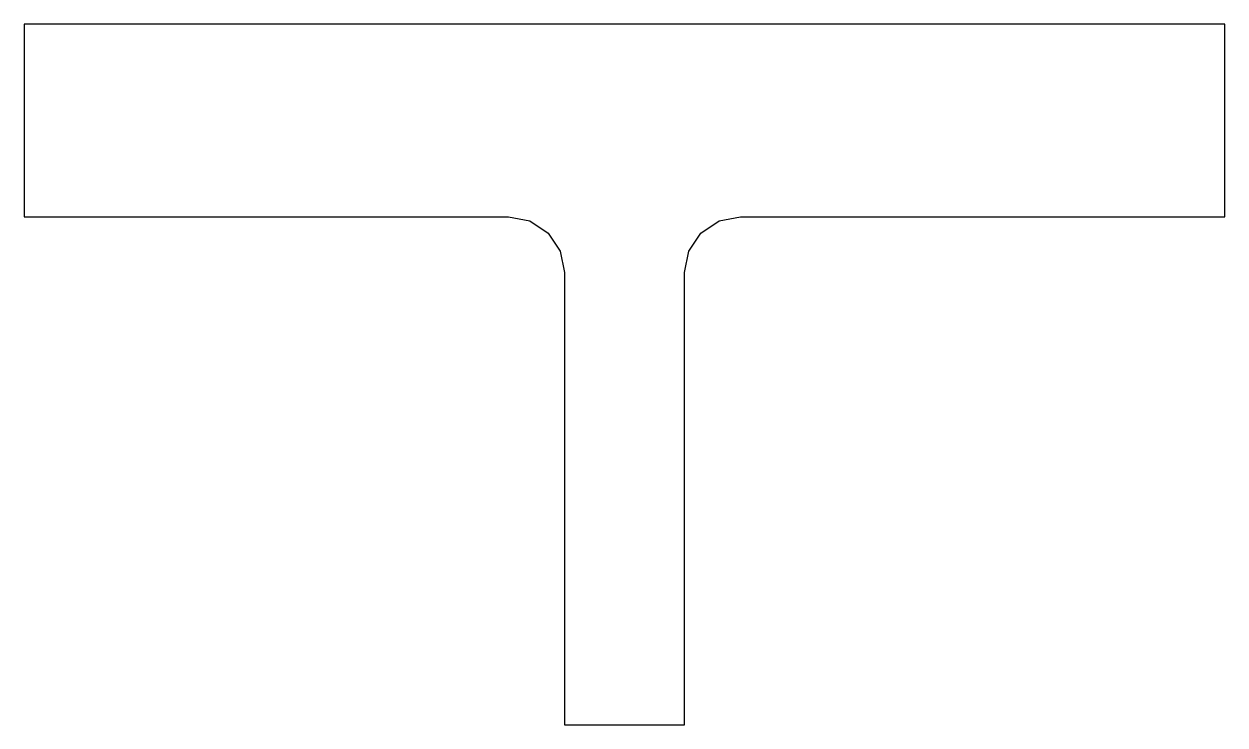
# Model space of a CAD drawing. Header units: millimetres. Extents: x -328 to 0, y -191 to 0.
import ezdxf

# ---------------------------------------------------------------- set-up
doc = ezdxf.new("R2010")
doc.units = ezdxf.units.MM

msp = doc.modelspace()

# ---------------------------------------------------------------- linework, layer by layer
msp.add_lwpolyline([(-327.66, 0), (-327.66, -52.58), (-195.45, -52.58), (-189.62, -53.74), (-184.68, -57.04), (-181.37, -61.99), (-180.21, -67.82), (-180.21, -191.26), (-147.45, -191.26), (-147.45, -67.82), (-146.29, -61.99), (-142.98, -57.04), (-138.04, -53.74), (-132.21, -52.58), (0, -52.58), (0, 0)], close=True)

doc.saveas('drawing.dxf')
